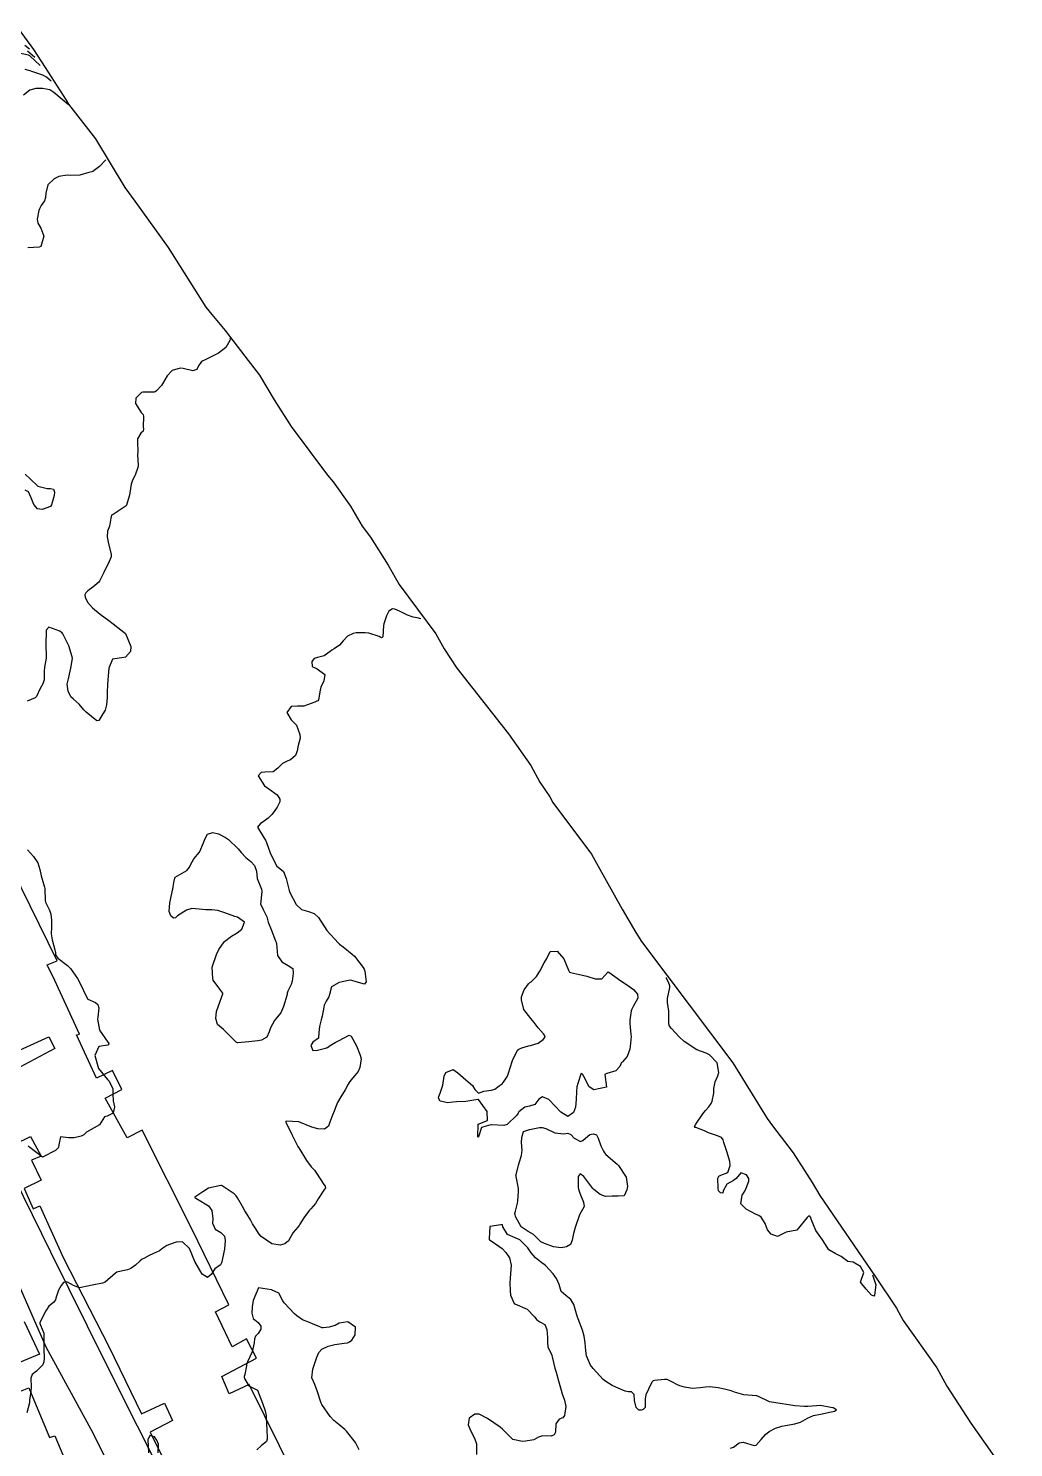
# Model space of a CAD drawing. Header units: metres. Extents: x 298520 to 308411, y 7433745 to 7450750.
# Drawn here: x 305647.5 to 305801.4, y 7436233.5 to 7436455.4 of the extents above; entities that cross this region are included whole.
import ezdxf

# ---------------------------------------------------------------- set-up
doc = ezdxf.new("R2010")
doc.units = ezdxf.units.M
doc.header["$LTSCALE"] = 10
for name, color, linetype in [('Area', 45, 'Continuous'), ('Curvas de Nivel 1m', 11, 'Continuous'), ('Curvas de Nivel 5m', 15, 'Continuous'), ('Edificações', 30, 'Continuous'), ('Vias Primárias', 230, 'Continuous')]:
    doc.layers.add(name, color=color, linetype=linetype)

msp = doc.modelspace()

# ---------------------------------------------------------------- linework, layer by layer
at = {"layer": 'Area'}
msp.add_polyline3d([(305645.87, 7436455.41, 710.26), (305648.29, 7436452.1, 717.81), (305650.11, 7436449.31, 717.22), (305653.39, 7436444.18, 705.49), (305653.75, 7436443.56, 705.6), (305657.94, 7436438.16, 705.54), (305662.56, 7436430.55, 704.8), (305664.09, 7436428.39, 704.79), (305669.32, 7436421.14, 704.7), (305675.22, 7436411.82, 704.27), (305676.16, 7436410.66, 704.2), (305678.2, 7436408.18, 704.31), (305681.3, 7436404.19, 704.09), (305683.58, 7436401.22, 703.85), (305685.86, 7436397.36, 703.75), (305688.56, 7436393.19, 703.82), (305694.2, 7436385.55, 703.89), (305695.08, 7436384.5, 703.51), (305697.82, 7436380.71, 703.84), (305699.63, 7436377.61, 703.26), (305700.92, 7436375.87, 703.6), (305703.69, 7436371.52, 703.51), (305705.43, 7436368.47, 703.55), (305711.14, 7436360.74, 702.82), (305712.46, 7436358.42, 702.93), (305714.42, 7436355.4, 702.84), (305722.51, 7436345.12, 702.26), (305725.97, 7436340.2, 702.61), (305727.41, 7436337.55, 702.45), (305728.97, 7436335.29, 702.55), (305729.44, 7436334.38, 702.24), (305735.46, 7436326.31, 702.9), (305736.53, 7436324.45, 702.94), (305740.26, 7436317.74, 703.94), (305742.37, 7436314.05, 703.26), (305743.25, 7436312.65, 703.53), (305747.23, 7436307.39, 704.44), (305757.55, 7436293.68, 703.54), (305762.91, 7436285.02, 703.77), (305763.75, 7436283.84, 703.36), (305766.96, 7436279.65, 703.51), (305769.93, 7436274.99, 703.72), (305771.14, 7436272.95, 703.86), (305779.84, 7436260.22, 703.01), (305783.14, 7436255.37, 703.04), (305784.17, 7436253.44, 702.92), (305789.43, 7436246.04, 703.01), (305791, 7436243.14, 702.17), (305794.73, 7436237.36, 702.78), (305801.42, 7436227.88, 702.99)], dxfattribs=at)
at = {"layer": 'Curvas de Nivel 1m', "flags": 128}
for points, elevation in [([(305649.31, 7436449.61), (305647.68, 7436451.12), (305647.5, 7436451.24), (305645.76, 7436451.58)], 708), ([(305648.48, 7436450.88), (305647.34, 7436451.84)], 709), ([(305651.06, 7436447.15), (305650.72, 7436447.43), (305650.31, 7436447.76), (305649.72, 7436448.1), (305648.03, 7436448.68), (305647.73, 7436448.76), (305646.95, 7436448.99)], 707), ([(305653.76, 7436443.44), (305652.75, 7436444.3), (305651.45, 7436445.41), (305650.84, 7436445.8), (305649.69, 7436446.02), (305648.64, 7436446.03), (305647.69, 7436445.77), (305646.7, 7436444.99)], 706), ([(305678.94, 7436406.98), (305679, 7436406.83), (305678.93, 7436406.6), (305678.32, 7436405.5), (305677.2, 7436404.62), (305675.19, 7436403.65), (305674.52, 7436403.33), (305674.07, 7436402.66), (305673.78, 7436402.06), (305673.17, 7436401.88), (305671.64, 7436402.23), (305671.18, 7436402.29), (305669.96, 7436401.92), (305669.16, 7436401.1), (305669.01, 7436400.86), (305668.93, 7436400.72), (305668.27, 7436399.6), (305667.47, 7436398.74), (305667.28, 7436398.59), (305667.13, 7436398.53), (305665.34, 7436398.55), (305665.13, 7436398.48), (305664.27, 7436397.62), (305664.19, 7436396.78), (305665.09, 7436395.35), (305665.39, 7436395.07), (305665.45, 7436394.76), (305665.43, 7436393.12), (305665.47, 7436392.76), (305665.4, 7436392.43), (305665.05, 7436392.11), (305664.55, 7436391.27), (305664.52, 7436390.78), (305664.56, 7436389.23), (305664.55, 7436388.77), (305664.62, 7436387.14), (305664.58, 7436386.77), (305664.16, 7436385.59), (305663.77, 7436384.78), (305663.56, 7436384.18), (305663.34, 7436382.79), (305663.28, 7436382.44), (305662.92, 7436381.22), (305662.81, 7436380.89), (305662.74, 7436380.79), (305660.9, 7436379.53), (305660.44, 7436379.29), (305660.35, 7436378.83), (305660.13, 7436377.57), (305659.85, 7436376.83), (305659.79, 7436375.9), (305660.01, 7436374.83), (305660.42, 7436373.23), (305660.4, 7436372.82), (305659.93, 7436371.7), (305659.5, 7436370.83), (305659.25, 7436370.37), (305658.78, 7436369.39), (305658.61, 7436369), (305658.51, 7436368.84), (305657.57, 7436368.04), (305656.75, 7436367.51), (305656.43, 7436367.19), (305656.32, 7436366.87), (305656.36, 7436366.48), (305656.73, 7436365.69), (305657.47, 7436364.85), (305658.71, 7436363.86), (305660.05, 7436362.83), (305660.7, 7436362.31), (305662.67, 7436360.79), (305663.47, 7436358.78), (305663.44, 7436357.98), (305662.63, 7436357.14), (305662.37, 7436357.05), (305660.62, 7436356.82), (305660.05, 7436355.38), (305660, 7436354.83), (305659.91, 7436353.5), (305659.83, 7436352.83), (305659.79, 7436351.6), (305659.79, 7436350.83), (305659.69, 7436349.68), (305659.45, 7436348.83), (305659.13, 7436348.23), (305658.51, 7436347.19), (305658.19, 7436347.16), (305656.53, 7436348.52), (305656.15, 7436348.87), (305655.42, 7436349.75), (305654.55, 7436350.53), (305654.13, 7436350.89), (305653.69, 7436351.78), (305653.55, 7436352.9), (305653.76, 7436353.73), (305654.03, 7436354.9), (305654.11, 7436355.4), (305654.35, 7436356.89), (305654.33, 7436357.19), (305653.81, 7436358.9), (305652.84, 7436360.74), (305652.73, 7436360.91), (305652.67, 7436360.97), (305652.4, 7436361.19), (305650.69, 7436361.8), (305650.28, 7436361.35), (305650.25, 7436360.94), (305650.18, 7436359.43), (305650.18, 7436358.94), (305650.26, 7436357.32), (305650.23, 7436356.94), (305650, 7436355.56), (305649.96, 7436354.95), (305649.96, 7436353.57), (305649.75, 7436352.95), (305649.3, 7436352.23), (305648.75, 7436350.96), (305648.66, 7436350.85), (305648.55, 7436350.78), (305647.3, 7436350.22)], 704), ([(305708.78, 7436363.13), (305708.21, 7436363.25), (305707.59, 7436363.38), (305706.72, 7436363.66), (305705.47, 7436364.28), (305704.73, 7436364.64), (305704.37, 7436364.65), (305703.8, 7436364.3), (305703.43, 7436363.59), (305703.02, 7436362.31), (305702.97, 7436362.04), (305702.85, 7436360.31), (305702.78, 7436360.2), (305702.67, 7436360.16), (305702.55, 7436360.19), (305702.31, 7436360.32), (305700.68, 7436360.85), (305700.12, 7436360.91), (305698.68, 7436360.91), (305698.22, 7436360.83), (305697.34, 7436360.38), (305696.67, 7436359.65), (305696.09, 7436358.97), (305695.27, 7436358.4), (305694.87, 7436358.19), (305694.65, 7436358.02), (305693.71, 7436357.34), (305692.63, 7436357.05), (305692.14, 7436356.93), (305691.79, 7436356.44), (305691.82, 7436355.65), (305692.61, 7436355.3), (305693.78, 7436354.42), (305693.62, 7436353.39), (305693.16, 7436352.42), (305693.05, 7436351.96), (305692.81, 7436350.43), (305692.71, 7436350.27), (305692.55, 7436350.22), (305692.21, 7436350.09), (305690.54, 7436349.48), (305689.54, 7436349.47), (305688.54, 7436349.38), (305687.88, 7436348.49), (305688.52, 7436347.3), (305689.38, 7436346.47), (305689.91, 7436345.05), (305689.92, 7436344.47), (305689.65, 7436343.29), (305689.48, 7436342.47), (305689.2, 7436341.72), (305688.44, 7436341.09), (305688.03, 7436340.9), (305687.16, 7436340.5), (305686.43, 7436339.76), (305685.73, 7436339.21), (305684.42, 7436339.15), (305683.87, 7436339.09), (305683.36, 7436338.54), (305684.39, 7436336.98), (305685.03, 7436336.52), (305686.37, 7436335.6), (305686.79, 7436334.92), (305686.77, 7436334.5), (305686.35, 7436333.64), (305685.89, 7436332.97), (305685.54, 7436332.52), (305684.93, 7436331.93), (305684.33, 7436331.48), (305683.74, 7436331.12), (305683.27, 7436330.54), (305684.3, 7436328.81), (305684.51, 7436328.53), (305684.69, 7436328.13), (305685.27, 7436326.52), (305686.24, 7436324.51), (305687.35, 7436323.61), (305687.77, 7436322.49), (305688.2, 7436320.66), (305688.26, 7436320.48), (305688.32, 7436320.35), (305689.33, 7436318.47), (305690.16, 7436317.67), (305691.25, 7436317.35), (305692.15, 7436317.05), (305692.83, 7436316.42), (305694.12, 7436314.41), (305695.95, 7436312.39), (305696.1, 7436312.25), (305696.64, 7436311.84), (305698.08, 7436310.69), (305698.41, 7436310.36), (305699.79, 7436308.61), (305699.94, 7436308.34), (305700.05, 7436308.01), (305700.26, 7436306.34), (305700.02, 7436305.97), (305698.67, 7436306.35), (305698.03, 7436306.59), (305697.75, 7436306.64), (305696.49, 7436306.38), (305696.02, 7436306.26), (305694.84, 7436305.57), (305694.51, 7436304.4), (305694.4, 7436304), (305693.99, 7436303.34), (305693.71, 7436302.69), (305693.63, 7436302.41), (305693.36, 7436301.01), (305693.23, 7436300.42), (305692.97, 7436299.39), (305692.85, 7436298.42), (305692.8, 7436297.55), (305691.92, 7436296.94), (305691.6, 7436296.43), (305691.9, 7436295.61), (305692.65, 7436295.67), (305693.91, 7436296.01), (305694.19, 7436296.12), (305694.63, 7436296.4), (305695.42, 7436296.89), (305695.92, 7436297.14), (305697.58, 7436298.01), (305697.93, 7436297.86), (305698.72, 7436296.35), (305699.33, 7436294.91), (305699.46, 7436294.34), (305699.26, 7436292.95), (305699, 7436292.35), (305698.48, 7436291.72), (305697.84, 7436290.97), (305697.6, 7436290.6), (305697.46, 7436290.37), (305696.95, 7436289.5), (305696.3, 7436288.38), (305695.8, 7436287.49), (305695.47, 7436286.72), (305695.35, 7436286.39), (305694.89, 7436285.28), (305694.57, 7436284.4), (305694.36, 7436283.81), (305693.75, 7436283.35), (305692.71, 7436283.38), (305691.76, 7436283.66), (305689.76, 7436284.46), (305687.76, 7436284.6), (305687.71, 7436284.54), (305687.7, 7436284.48), (305687.72, 7436284.43), (305687.76, 7436284.31), (305688.64, 7436282.47), (305689.57, 7436280.6), (305689.67, 7436280.46), (305689.71, 7436280.4), (305690.92, 7436278.45), (305691.68, 7436277.45), (305692.17, 7436276.92), (305692.47, 7436276.43), (305693.65, 7436274.7), (305693.84, 7436274.41), (305693.89, 7436274.16), (305693.64, 7436273.8), (305692.77, 7436272.42), (305692.33, 7436271.71), (305691.6, 7436270.89), (305691.39, 7436270.65), (305691.24, 7436270.44), (305690.54, 7436269.49), (305689.89, 7436268.46), (305689.77, 7436268.26), (305689.57, 7436268.03), (305688.86, 7436267.17), (305688.45, 7436266.47), (305688.12, 7436265.89), (305687.54, 7436265.4), (305686.84, 7436265.19), (305685.54, 7436265.39), (305683.87, 7436266.53), (305683.56, 7436266.89), (305682.92, 7436267.89), (305682.52, 7436268.55), (305682.16, 7436269.13), (305681.59, 7436270.08), (305681.31, 7436270.56), (305680.91, 7436271.26), (305680.16, 7436272.57), (305679.95, 7436272.9), (305679.63, 7436273.23), (305677.76, 7436274.48), (305677.64, 7436274.53), (305677.57, 7436274.53), (305675.64, 7436274.13), (305674.72, 7436273.55), (305673.62, 7436272.82), (305673.51, 7436272.77), (305673.5, 7436272.65), (305673.62, 7436272.52), (305673.88, 7436272.39), (305675.6, 7436271.32), (305676.12, 7436270.62), (305676.28, 7436269.32), (305676.27, 7436268.62), (305676.65, 7436267.7), (305677.56, 7436267.15), (305678.1, 7436266.59), (305678.23, 7436265.9), (305678.14, 7436264.59), (305678.03, 7436264.08), (305677.7, 7436262.6), (305677.66, 7436262.43), (305677.5, 7436262.12), (305676.61, 7436261.49), (305676.06, 7436260.62), (305675.47, 7436260.13), (305674.64, 7436260.64), (305673.5, 7436262.65), (305672.63, 7436264.66), (305671.54, 7436265.71), (305670.56, 7436265.66), (305669.53, 7436265.3), (305669.1, 7436265.13), (305668.47, 7436264.71), (305667.94, 7436264.3), (305667.52, 7436264.09), (305666.34, 7436263.57), (305665.51, 7436263.1), (305665.28, 7436262.98), (305664.96, 7436262.76), (305664.2, 7436262.06), (305663.48, 7436261.56), (305662.94, 7436261.32), (305661.48, 7436261), (305661.32, 7436260.95), (305661.1, 7436260.8), (305659.46, 7436259.41), (305659.05, 7436259.23), (305657.45, 7436258.95), (305656.96, 7436258.85), (305655.45, 7436258.54), (305654.52, 7436258.88), (305653.46, 7436259.45), (305652.97, 7436259.38), (305652.62, 7436258.9), (305652.2, 7436258.14), (305651.77, 7436256.91), (305651.7, 7436256.63), (305651.42, 7436256.24), (305650.67, 7436255.67), (305650.19, 7436254.93), (305649.39, 7436253.32), (305649.28, 7436253.05), (305649.28, 7436252.94), (305649.38, 7436252.69), (305649.87, 7436251.44), (305649.9, 7436250.93), (305649.89, 7436249.48), (305649.9, 7436248.93), (305649.93, 7436247.54), (305649.91, 7436246.93), (305649.73, 7436246.51), (305649.3, 7436246.05), (305648.73, 7436245.51), (305648.08, 7436244.95), (305647.85, 7436244.38), (305647.93, 7436242.95), (305647.87, 7436242.34), (305647.67, 7436240.96), (305647.63, 7436240.57), (305647.21, 7436238.96)], 703), ([(305647.33, 7436326.97), (305648.26, 7436325.94), (305648.93, 7436324.95), (305649.27, 7436323.91), (305649.46, 7436322.95), (305650, 7436321.14), (305650.04, 7436320.94), (305650.12, 7436319), (305650.13, 7436318.94), (305650.17, 7436318.83), (305650.79, 7436317.56), (305650.99, 7436316.93), (305651.08, 7436315.98), (305651.07, 7436314.93), (305651.05, 7436313.86), (305651.17, 7436312.92), (305651.62, 7436311.38), (305651.7, 7436310.92), (305651.74, 7436310.59), (305652.06, 7436310.07), (305653.57, 7436308.89), (305654.05, 7436308.43), (305655.15, 7436306.88), (305656.01, 7436305.26), (305656.13, 7436304.87), (305656.78, 7436303.65), (305657.99, 7436303.12), (305658.35, 7436302.84), (305658.5, 7436302.31), (305658.33, 7436300.84), (305658.29, 7436300.5), (305658.57, 7436298.83), (305659.91, 7436296.95), (305659.97, 7436296.87), (305660, 7436296.82), (305660.06, 7436296.67), (305659.91, 7436296.47), (305658.48, 7436296.26), (305657.88, 7436294.84), (305658.41, 7436292.83), (305659.84, 7436291.1), (305660.12, 7436290.82), (305660.67, 7436289.65), (305660.66, 7436288.81), (305660.73, 7436287.74), (305660.94, 7436286.8), (305660.73, 7436285.85), (305659.77, 7436285.34), (305659.35, 7436285.24), (305659.09, 7436284.83), (305658.57, 7436284.01), (305657.75, 7436283.55), (305656.56, 7436282.86), (305656.14, 7436282.46), (305655.73, 7436282.23), (305654.63, 7436281.98), (305653.73, 7436281.99), (305652.48, 7436282.15), (305652.25, 7436280.9), (305652.16, 7436280.45), (305651.7, 7436280.01), (305649.69, 7436278.94), (305647.71, 7436280.47), (305647.43, 7436280.69)], 704), ([(305779.37, 7436260.56), (305779.87, 7436258.97), (305779.7, 7436257.38), (305779.59, 7436257.24), (305779.45, 7436257.26), (305779.22, 7436257.38), (305778.37, 7436258.31), (305777.47, 7436259.41), (305778, 7436260.9), (305777.51, 7436261.84), (305776.37, 7436262.56), (305775.51, 7436262.63), (305774.48, 7436263.44), (305773.53, 7436263.87), (305772.53, 7436264.46), (305771.92, 7436265.47), (305771.55, 7436266.05), (305770.52, 7436267.49), (305769.8, 7436269.28), (305769.74, 7436269.5), (305769.6, 7436269.72), (305769.37, 7436269.73), (305769.15, 7436269.51), (305767.57, 7436267.53), (305765.88, 7436267.24), (305765.57, 7436267.05), (305764.55, 7436266.57), (305763.56, 7436266.92), (305762.97, 7436267.58), (305762.59, 7436268.59), (305761.95, 7436269.59), (305761.6, 7436269.82), (305761.19, 7436270.01), (305759.61, 7436270.8), (305758.78, 7436271.63), (305759.02, 7436273.01), (305759.4, 7436273.62), (305759.65, 7436274.09), (305760.06, 7436275.21), (305760.03, 7436275.62), (305759.67, 7436276.17), (305758.8, 7436276.51), (305758.06, 7436275.64), (305757.66, 7436275.3), (305756.59, 7436274.73), (305756.06, 7436273.67), (305755.97, 7436273.33), (305755.64, 7436273.35), (305755.31, 7436273.67), (305755.23, 7436274.09), (305755.19, 7436275.67), (305755.36, 7436275.98), (305755.67, 7436276.16), (305756.76, 7436276.58), (305757.15, 7436277.66), (305757.07, 7436278.29), (305756.65, 7436279.66), (305756.14, 7436281.26), (305756.02, 7436281.67), (305755.75, 7436282.03), (305755.13, 7436282.3), (305753.75, 7436282.78), (305753.1, 7436283.05), (305751.76, 7436283.57), (305751.65, 7436283.61), (305751.55, 7436283.72), (305751.77, 7436284.11), (305752.85, 7436285.7), (305753.26, 7436286.23), (305753.8, 7436286.83), (305754.16, 7436287.33), (305754.3, 7436287.69), (305754.56, 7436288.95), (305754.59, 7436289.68), (305754.78, 7436290.75), (305755.19, 7436291.68), (305755.35, 7436292.2), (305755.09, 7436293.68), (305753.9, 7436294.94), (305753.39, 7436295.19), (305751.9, 7436295.72), (305749.92, 7436297.03), (305749.15, 7436297.75), (305747.95, 7436299.07), (305747.64, 7436299.45), (305747.57, 7436299.77), (305747.57, 7436300.15), (305747.55, 7436301.77), (305747.34, 7436303.11), (305747.32, 7436303.77), (305747.71, 7436305.46), (305747.72, 7436305.76), (305747.5, 7436306.3), (305747.14, 7436306.97), (305747.21, 7436307)], 703), ([(305757.16, 7436233.45), (305757.67, 7436233.64), (305758.53, 7436234.27), (305759.17, 7436234.41), (305760.89, 7436233.88), (305761.17, 7436233.92), (305761.98, 7436234.79), (305762.64, 7436235.58), (305763.2, 7436236.04), (305764.2, 7436236.57), (305765.21, 7436236.88), (305765.77, 7436236.98), (305767.21, 7436237.24), (305768.1, 7436237.52), (305769.22, 7436238.13), (305770.14, 7436238.57), (305771.23, 7436238.8), (305772.91, 7436239.14), (305773.23, 7436239.2), (305773.45, 7436239.23), (305773.74, 7436239.44), (305773.24, 7436239.74), (305772.86, 7436239.83), (305771.24, 7436240.13), (305770.62, 7436240.1), (305769.24, 7436239.99), (305768.76, 7436239.99), (305767.24, 7436240.08), (305766.61, 7436240.17), (305765.25, 7436240.41), (305764.28, 7436240.53), (305763.25, 7436240.72), (305761.43, 7436241.6), (305761.32, 7436241.65), (305761.26, 7436241.66), (305761.2, 7436241.66), (305759.26, 7436241.81), (305757.82, 7436242.19), (305757.27, 7436242.4), (305756.27, 7436242.66), (305755.27, 7436242.87), (305753.93, 7436243.03), (305753.28, 7436243.01), (305752.45, 7436242.88), (305751.27, 7436242.79), (305750.02, 7436242.99), (305749.28, 7436243.22), (305748.89, 7436243.36), (305748.11, 7436243.76), (305747.29, 7436244.17), (305746.89, 7436244.18), (305745.29, 7436244.05), (305745.09, 7436243.99), (305744.91, 7436243.79), (305744.38, 7436242.69), (305743.95, 7436241.8), (305743.87, 7436241.19), (305743.83, 7436239.8), (305743.54, 7436239.5), (305743.23, 7436239.38), (305742.84, 7436239.42), (305742.45, 7436239.82), (305742.19, 7436240.89), (305742.15, 7436241.83), (305741.71, 7436242.27), (305741.27, 7436242.29), (305740.74, 7436242.37), (305739.27, 7436242.97), (305738.68, 7436243.27), (305737.68, 7436243.88), (305737.29, 7436244.21), (305735.71, 7436245.91), (305735.32, 7436246.46), (305734.67, 7436247.92), (305734.57, 7436248.69), (305734.49, 7436249.92), (305734.31, 7436250.98), (305734.07, 7436251.92), (305733.4, 7436253.7), (305733.32, 7436253.85), (305733.27, 7436253.93), (305733.23, 7436254.11), (305732.69, 7436255.94), (305732.21, 7436256.72), (305731.45, 7436257.3), (305730.74, 7436257.97), (305730.41, 7436259.02), (305729.99, 7436259.97), (305729.48, 7436260.69), (305728.3, 7436261.99), (305727.51, 7436262.59), (305726.7, 7436263.2), (305726.05, 7436264.02), (305725.53, 7436264.76), (305724.25, 7436266.04), (305723.56, 7436266.36), (305722.36, 7436266.86), (305721.6, 7436268.08), (305721.59, 7436268.1), (305721.58, 7436268.35), (305721.3, 7436268.36), (305719.57, 7436268.1), (305719.45, 7436266.2), (305719.48, 7436266.1), (305719.55, 7436266.02), (305719.79, 7436265.86), (305721.53, 7436264.67), (305722.09, 7436264.07), (305722.65, 7436263.2), (305722.91, 7436262.06), (305722.82, 7436260.72), (305722.74, 7436260.06), (305722.71, 7436259.31), (305722.78, 7436258.06), (305722.79, 7436257.4), (305723.37, 7436256.05), (305723.43, 7436256.02), (305723.47, 7436256.02), (305725.42, 7436255.19), (305726.57, 7436254.01), (305726.91, 7436253.52), (305727.4, 7436253.23), (305728.16, 7436252.77), (305728.47, 7436251.99), (305728.6, 7436250.76), (305728.59, 7436249.99), (305728.65, 7436249.29), (305729.25, 7436247.98), (305729.28, 7436247.93), (305729.33, 7436247.72), (305729.76, 7436245.98), (305729.93, 7436245.35), (305730.33, 7436243.97), (305730.71, 7436242.52), (305730.86, 7436241.96), (305731.25, 7436240.96), (305731.45, 7436239.96), (305731.22, 7436238.57), (305730.96, 7436238.22), (305730.41, 7436237.97), (305729.91, 7436237.27), (305729.82, 7436235.97), (305729.61, 7436235.55), (305729.18, 7436235.35), (305727.79, 7436235.39), (305727.18, 7436235.19), (305726.43, 7436234.76), (305725.17, 7436234.54), (305724.7, 7436234.5), (305723.17, 7436234.84), (305721.91, 7436236.07), (305721.58, 7436236.45), (305721.2, 7436236.75), (305719.21, 7436238.1), (305717.89, 7436238.79), (305717.22, 7436238.78), (305716.37, 7436238.14), (305716.21, 7436237.13), (305716.61, 7436236.14), (305717.18, 7436235.02), (305717.47, 7436234.13), (305717.5, 7436232.48)], 702), ([(305699.15, 7436233.2), (305698.58, 7436234.35), (305697.19, 7436236.11), (305696.93, 7436236.36), (305695.98, 7436237.15), (305695.21, 7436237.79), (305694.64, 7436238.4), (305693.35, 7436240.29), (305693.28, 7436240.41), (305693.23, 7436240.5), (305692.62, 7436242.42), (305692.25, 7436243.4), (305691.79, 7436244.43), (305691.9, 7436245.83), (305692.15, 7436246.43), (305692.57, 7436247.66), (305692.88, 7436248.42), (305693.34, 7436248.93), (305694.34, 7436249.4), (305695.35, 7436249.64), (305696.84, 7436249.86), (305697.35, 7436249.93), (305697.65, 7436250.06), (305698, 7436250.35), (305698.53, 7436251.18), (305698.59, 7436252.35), (305697.39, 7436253.22), (305696.02, 7436253.01), (305695.39, 7436252.66), (305695.19, 7436252.58), (305694.49, 7436252.4), (305693.54, 7436252.25), (305693.38, 7436252.28), (305693.01, 7436252.42), (305691.86, 7436252.91), (305691.39, 7436253.1), (305690.31, 7436253.53), (305689.4, 7436254.15), (305689.08, 7436254.46), (305687.43, 7436256.18), (305687.24, 7436256.48), (305686.63, 7436257.67), (305685.45, 7436258.22), (305683.45, 7436258.53), (305682.59, 7436256.54), (305682.42, 7436255.54), (305682.39, 7436254.55), (305682.59, 7436253.74), (305683.39, 7436253.09), (305683.79, 7436252.53), (305683.82, 7436252.08), (305683.37, 7436251.38), (305682.95, 7436250.95), (305682.82, 7436250.54), (305682.76, 7436249.95), (305682.43, 7436248.54), (305681.71, 7436246.95), (305681.58, 7436246.56), (305681.55, 7436246.32), (305681.29, 7436245), (305681.2, 7436244.64), (305681.21, 7436244.56), (305681.28, 7436244.27), (305681.92, 7436243.2), (305683.26, 7436242.53), (305684.04, 7436240.52), (305684.45, 7436239.29), (305684.61, 7436238.52), (305684.7, 7436237.01), (305684.73, 7436236.51), (305684.8, 7436234.88), (305684.66, 7436234.52), (305683.86, 7436233.82), (305683.15, 7436233.2)], 702), ([(305667.77, 7436232.71), (305667.79, 7436234.08), (305667.57, 7436234.72), (305667.17, 7436235.25), (305666.47, 7436235.43), (305666.12, 7436234.74), (305666.19, 7436233.77), (305666.22, 7436232.73)], 702)]:
    msp.add_lwpolyline(points, dxfattribs=dict(at, elevation=elevation))
for points, elevation in [([(305677.17, 7436329.49), (305678.3, 7436328.92), (305678.74, 7436328.6), (305680.27, 7436327.13), (305680.74, 7436326.57), (305681.47, 7436325.78), (305682.25, 7436325.15), (305682.81, 7436324.54), (305683.13, 7436323.65), (305683.21, 7436322.54), (305683.9, 7436320.83), (305683.97, 7436320.53), (305683.78, 7436318.93), (305683.75, 7436318.53), (305684.16, 7436317.65), (305684.75, 7436316.52), (305684.96, 7436315.7), (305685.41, 7436314.52), (305686.11, 7436312.78), (305686.18, 7436312.58), (305686.21, 7436312.51), (305686.26, 7436312.35), (305686.42, 7436310.5), (305687.06, 7436309.5), (305688.06, 7436308.91), (305688.78, 7436308.47), (305688.83, 7436307.69), (305688.68, 7436306.47), (305688.55, 7436305.95), (305688.01, 7436304.88), (305687.9, 7436304.58), (305687.9, 7436304.48), (305687.89, 7436304.37), (305687.35, 7436302.49), (305686.92, 7436301.54), (305686.09, 7436300.51), (305685.95, 7436300.33), (305685.3, 7436299.16), (305685.1, 7436298.52), (305684.75, 7436297.69), (305683.92, 7436297.26), (305683.31, 7436297.15), (305681.92, 7436296.98), (305680.17, 7436296.83), (305679.92, 7436296.94), (305678.3, 7436298.6), (305677.94, 7436298.92), (305677.02, 7436299.69), (305676.75, 7436300.62), (305676.86, 7436301.72), (305677.18, 7436302.61), (305677.87, 7436304.47), (305677.86, 7436304.6), (305677.4, 7436305.22), (305676.37, 7436306.62), (305676.28, 7436306.87), (305676.19, 7436308.63), (305676.22, 7436308.8), (305676.88, 7436310.62), (305677.26, 7436311.44), (305678.05, 7436312.6), (305678.1, 7436312.66), (305679.21, 7436313.49), (305680.12, 7436314.01), (305680.84, 7436314.57), (305681.27, 7436315.7), (305680.14, 7436316.46), (305679.76, 7436316.58), (305678.16, 7436317.15), (305677.06, 7436317.51), (305676.16, 7436317.63), (305675.2, 7436317.6), (305674.16, 7436317.72), (305673.02, 7436317.8), (305672.16, 7436317.55), (305670.79, 7436316.69), (305670.46, 7436316.39), (305670.15, 7436316.29), (305669.71, 7436316.7), (305669.5, 7436317.36), (305669.6, 7436318.71), (305669.68, 7436319.2), (305669.99, 7436320.7), (305670.03, 7436320.87), (305670.21, 7436321.87), (305670.34, 7436322.58), (305670.43, 7436322.7), (305672.23, 7436323.79), (305672.64, 7436324.27), (305672.79, 7436324.66), (305673.31, 7436325.6), (305674.22, 7436326.65), (305674.24, 7436326.67), (305674.26, 7436326.74), (305674.85, 7436328.08), (305675.06, 7436328.64), (305675.48, 7436329.46), (305676.3, 7436329.69)], 704), ([(305728.48, 7436310), (305728.99, 7436311.09), (305730.09, 7436311.18), (305731.14, 7436309.97), (305731.85, 7436308.17), (305731.97, 7436307.96), (305732.05, 7436307.88), (305732.19, 7436307.81), (305734.05, 7436307.42), (305734.71, 7436307.25), (305736.04, 7436306.85), (305737.08, 7436306.85), (305738.01, 7436307.88), (305738.05, 7436307.91), (305738.15, 7436307.88), (305740.03, 7436306.52), (305741.07, 7436305.85), (305742.02, 7436305.16), (305742.63, 7436304.45), (305742.7, 7436303.83), (305741.99, 7436302.52), (305741.74, 7436302.09), (305741.68, 7436301.84), (305741.44, 7436300.37), (305741.43, 7436299.85), (305741.63, 7436298.15), (305741.64, 7436297.84), (305741.49, 7436296.27), (305741.45, 7436295.84), (305741.05, 7436294.69), (305740.29, 7436293.86), (305740.09, 7436293.65), (305739.88, 7436293.11), (305739.28, 7436292.46), (305737.86, 7436292.02), (305737.53, 7436291.89), (305737.83, 7436289.88), (305735.83, 7436289.48), (305735.09, 7436289.92), (305734.24, 7436291.54), (305734.07, 7436291.93), (305733.86, 7436292.04), (305733.79, 7436291.93), (305733.33, 7436290.45), (305733.19, 7436289.94), (305733.11, 7436289.23), (305733.07, 7436287.94), (305732.96, 7436286.77), (305732.65, 7436285.95), (305731.78, 7436285.32), (305730.67, 7436285.97), (305729.8, 7436286.9), (305728.78, 7436287.99), (305727.82, 7436288.37), (305727.25, 7436288.01), (305726.62, 7436287.2), (305725.8, 7436286.92), (305725.05, 7436286.78), (305724.13, 7436286.05), (305723.99, 7436285.83), (305723.78, 7436285.53), (305722.3, 7436284.07), (305721.76, 7436283.89), (305719.84, 7436284.02), (305719.76, 7436284.03), (305718.28, 7436283.59), (305717.8, 7436282.12), (305717.78, 7436282.09), (305717.74, 7436282.08), (305717.68, 7436282.12), (305717.76, 7436284.12), (305719.2, 7436284.68), (305719.18, 7436286.11), (305717.81, 7436287.95), (305717.68, 7436287.99), (305715.81, 7436287.64), (305714.38, 7436287.59), (305713.81, 7436287.54), (305713.04, 7436287.42), (305711.81, 7436287.73), (305711.58, 7436288.2), (305711.6, 7436288.42), (305711.82, 7436288.96), (305712.21, 7436290.19), (305712.42, 7436291.62), (305712.7, 7436292.19), (305713.87, 7436292.67), (305714.58, 7436292.16), (305715.85, 7436291.04), (305716.86, 7436290.13), (305717.22, 7436289.52), (305717.82, 7436288.98), (305718.66, 7436289.28), (305719.83, 7436289.42), (305720.35, 7436289.58), (305721.06, 7436290.09), (305721.49, 7436290.43), (305721.84, 7436290.81), (305722.34, 7436291.59), (305722.52, 7436292.07), (305722.73, 7436292.92), (305723.14, 7436294.06), (305723.9, 7436295.67), (305724.09, 7436295.86), (305724.6, 7436296.04), (305725.6, 7436296.34), (305725.91, 7436296.42), (305727.13, 7436296.79), (305727.92, 7436297.36), (305728.2, 7436297.73), (305728.11, 7436298), (305727.94, 7436298.22), (305727.11, 7436299.18), (305726.5, 7436300.02), (305725.96, 7436300.63), (305724.88, 7436302.04), (305724.51, 7436303.53), (305724.54, 7436304.04), (305724.93, 7436305.13), (305725.6, 7436306.03), (305725.82, 7436306.24), (305726.03, 7436306.38), (305726.87, 7436307.19), (305727.38, 7436308.01), (305728.07, 7436309.33), (305728.33, 7436309.73)], 703), ([(305736.26, 7436282.42), (305736.49, 7436281.9), (305736.9, 7436280.72), (305737.33, 7436279.89), (305737.47, 7436279.65), (305737.71, 7436279.38), (305739.47, 7436277.86), (305739.69, 7436277.65), (305740.9, 7436275.85), (305741.11, 7436274.38), (305741, 7436273.85), (305740.57, 7436272.92), (305739.63, 7436272.84), (305738.67, 7436272.83), (305737.63, 7436272.82), (305736.83, 7436273.09), (305735.82, 7436273.91), (305735.72, 7436273.99), (305735.65, 7436274.07), (305734.26, 7436275.92), (305733.68, 7436276.37), (305733.39, 7436275.93), (305733.38, 7436274.2), (305733.45, 7436273.93), (305733.49, 7436273.78), (305733.64, 7436273.32), (305734.21, 7436271.92), (305734.31, 7436271.22), (305733.59, 7436269.93), (305732.91, 7436267.94), (305732.66, 7436267.04), (305732.45, 7436265.95), (305732.19, 7436265.3), (305731.54, 7436264.92), (305730.72, 7436264.79), (305729.54, 7436264.94), (305728.1, 7436265.44), (305727.55, 7436265.73), (305727.3, 7436266), (305726.42, 7436266.88), (305725.57, 7436267.32), (305724.48, 7436268.04), (305723.59, 7436269.68), (305723.52, 7436269.98), (305723.51, 7436270.05), (305723.51, 7436270.13), (305723.6, 7436270.53), (305723.9, 7436271.76), (305723.94, 7436272.05), (305724.08, 7436273.6), (305724.07, 7436274.05), (305723.67, 7436275.94), (305723.66, 7436276.05), (305723.67, 7436276.17), (305724.04, 7436277.7), (305724.15, 7436278.05), (305724.55, 7436279.2), (305724.63, 7436280.04), (305724.55, 7436281.22), (305724.56, 7436282.04), (305724.83, 7436282.96), (305725.76, 7436283.29), (305727.34, 7436283.59), (305727.76, 7436283.61), (305728.34, 7436283.41), (305729.75, 7436282.77), (305731.14, 7436282.58), (305731.75, 7436282.71), (305732.26, 7436282.47), (305732.75, 7436281.94), (305733.74, 7436281.41), (305734.1, 7436281.56), (305734.52, 7436281.92), (305735.2, 7436282.47), (305735.75, 7436282.61)], 703)]:
    msp.add_lwpolyline(points, close=True, dxfattribs=dict(at, elevation=elevation))
at = {"layer": 'Curvas de Nivel 5m', "flags": 128}
for points, elevation in [([(305647.65, 7436452.16), (305646.9, 7436452.74)], 710), ([(305659.56, 7436434.84), (305658.57, 7436433.82), (305657.54, 7436433.06), (305657.4, 7436432.99), (305656.94, 7436432.87), (305655.53, 7436432.46), (305654, 7436432.43), (305653.53, 7436432.46), (305652.22, 7436432.23), (305651.52, 7436431.87), (305650.51, 7436430.94), (305650.18, 7436429.63), (305650.14, 7436428.95), (305650, 7436428.44), (305649.47, 7436427.72), (305649.21, 7436427.22), (305649.11, 7436426.96), (305648.85, 7436425.56), (305648.97, 7436424.96), (305649.43, 7436424.2), (305649.91, 7436422.95), (305649.4, 7436421.33), (305649.17, 7436421.19), (305647.39, 7436421.09)], 705), ([(305646.97, 7436385.7), (305647.73, 7436384.97), (305648.95, 7436383.86), (305650.4, 7436383.49), (305650.95, 7436383.5), (305651.38, 7436383.37), (305651.56, 7436382.93), (305651.5, 7436382.37), (305651.11, 7436380.94), (305650.91, 7436380.67), (305649.65, 7436380.21), (305648.91, 7436380.3), (305648.33, 7436380.97), (305647.89, 7436382.01), (305647.49, 7436382.97), (305646.95, 7436383.22)], 705)]:
    msp.add_lwpolyline(points, dxfattribs=dict(at, elevation=elevation))
at = {"layer": 'Edificações'}
for points in [[(305689.1, 7436229), (305681.98, 7436243.42), (305678.84, 7436241.96), (305677.69, 7436244.68), (305683.13, 7436247.55), (305681.54, 7436250.55), (305679.33, 7436249.28), (305676.72, 7436254.77), (305678.79, 7436255.87), (305673, 7436267.73), (305665.25, 7436283.15), (305662.9, 7436281.95), (305659.5, 7436288.18), (305662.06, 7436289.51), (305660.64, 7436292.48), (305658.12, 7436291.29), (305654.98, 7436298.07), (305655.47, 7436298.2), (305651.62, 7436306.55), (305650.41, 7436309.04), (305651.96, 7436309.65), (305643.56, 7436326.86)], [(305638.1, 7436292.07), (305650.68, 7436297.76), (305651.61, 7436295.93), (305639.85, 7436289.67)], [(305645.38, 7436281), (305647.81, 7436282.19), (305649.45, 7436279.13), (305647.98, 7436278.46), (305649.5, 7436275.36), (305646.8, 7436274.04), (305648.21, 7436270.87), (305649.25, 7436271.32), (305652.97, 7436263.17), (305660.03, 7436249.34), (305665.17, 7436238.84), (305668.72, 7436240.48), (305669.99, 7436237.77), (305666.52, 7436235.96), (305673.58, 7436221.57)], [(305646.81, 7436253.25), (305649.23, 7436248.16), (305642.3, 7436245.28)], [(305640.21, 7436239.98), (305647.56, 7436242.9), (305650.78, 7436235.12), (305651.62, 7436235.37), (305653.71, 7436230.44), (305650.62, 7436228.89), (305653.42, 7436221.41), (305661.15, 7436224.83), (305662.74, 7436221.03), (305660.61, 7436220.28), (305660.61, 7436220.28), (305637.42, 7436211.85)]]:
    msp.add_lwpolyline(points, dxfattribs=at)
at = {"layer": 'Vias Primárias'}
for points in [[(305640.92, 7436284.42), (305650.92, 7436264.13), (305659.53, 7436246.82), (305669.44, 7436227.12)], [(305643.15, 7436265.42), (305650.21, 7436249.31), (305657.25, 7436236.42), (305661.87, 7436227.25)]]:
    msp.add_lwpolyline(points, dxfattribs=at)

doc.saveas('drawing.dxf')
